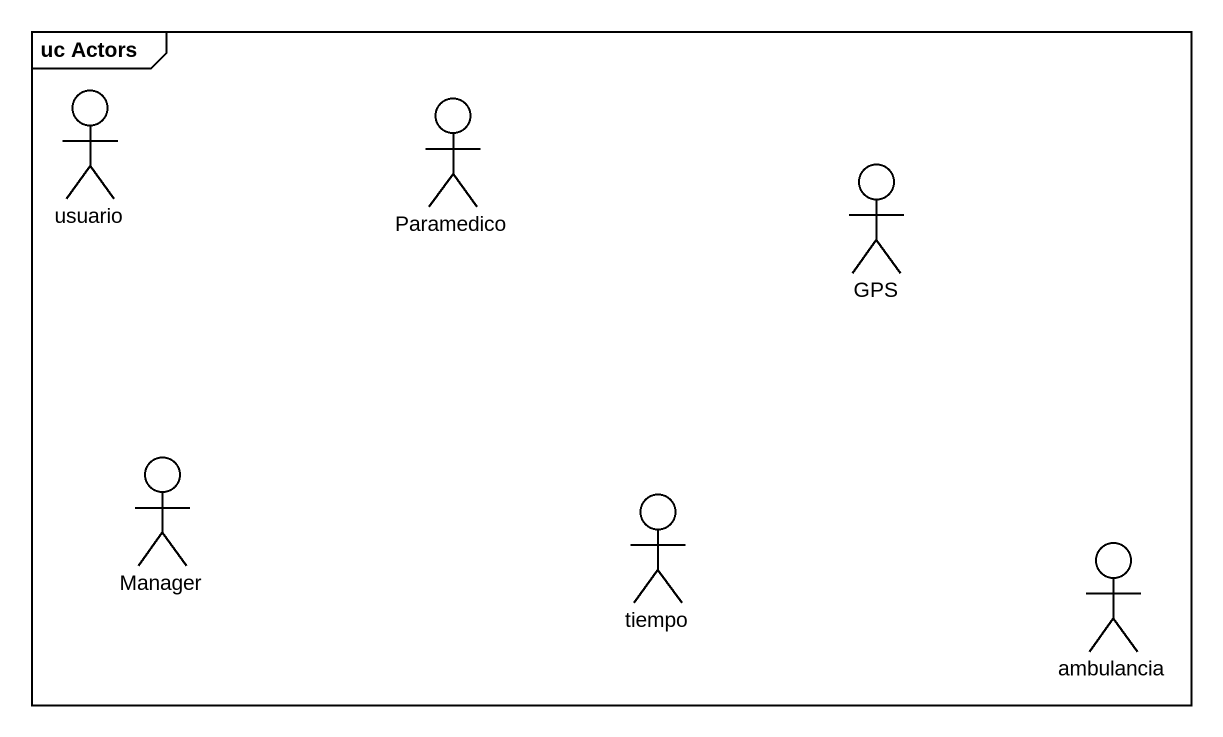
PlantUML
@startuml
mainframe uc Actors
actor usuario
actor Paramedico
actor GPS
actor Manager
actor tiempo
actor ambulancia
@enduml
